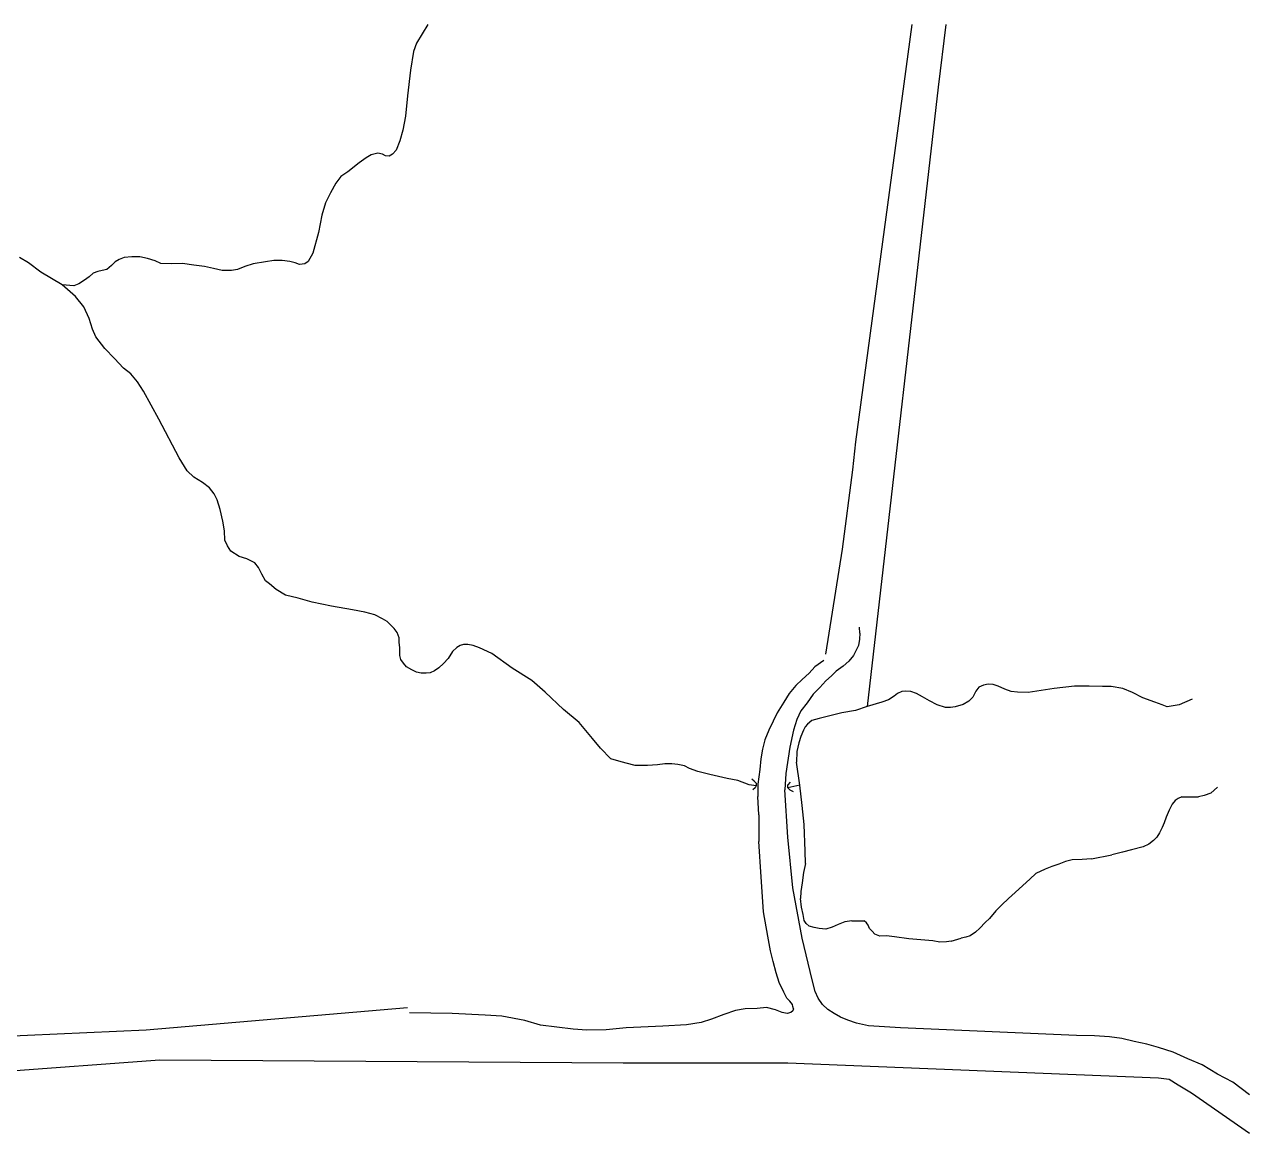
# Model space of a CAD drawing. Header units: millimetres. Extents: x 583 to 26013, y 350 to 21391.
# Drawn here: x 13850.2 to 14091.1, y 15665.8 to 15883.9 of the extents above; entities that cross this region are included whole.
import ezdxf

# ---------------------------------------------------------------- set-up
doc = ezdxf.new("R2010")
doc.units = ezdxf.units.MM
for name, color, linetype in [('105-QUADRAS_ESTRADAS', 80, 'Continuous'), ('110-CERCA_DE_ARAME', 10, 'Continuous'), ('145-', 130, 'Continuous')]:
    doc.layers.add(name, color=color, linetype=linetype)

msp = doc.modelspace()

# ---------------------------------------------------------------- linework, layer by layer
at = {"layer": '105-QUADRAS_ESTRADAS', "color": 0, "linetype": 'Continuous'}
for p, q in [((14014.51551, 15764.20241), (14014.41551, 15765.40241)), ((14014.41551, 15763.00241), (14014.21551, 15761.80241)), ((14014.51551, 15764.20241), (14014.41551, 15763.00241)), ((14013.21551, 15759.80241), (14012.31551, 15758.70241)), ((14013.71551, 15760.70241), (14013.21551, 15759.80241)), ((14014.21551, 15761.80241), (14013.71551, 15760.70241)), ((14005.61551, 15757.60241), (14004.51551, 15756.30241)), ((14007.41551, 15758.80241), (14005.61551, 15757.60241)), ((14011.21551, 15757.70241), (14009.81551, 15756.70241)), ((14012.31551, 15758.70241), (14011.21551, 15757.70241)), ((14003.11551, 15755.10241), (14001.91551, 15753.90241)), ((14004.51551, 15756.30241), (14003.11551, 15755.10241)), ((14008.91551, 15755.80241), (14007.81551, 15754.80241)), ((14009.81551, 15756.70241), (14008.91551, 15755.80241)), ((14001.91551, 15753.90241), (14000.61551, 15752.30241)), ((14006.61551, 15753.50241), (14005.31551, 15752.20241)), ((14007.81551, 15754.80241), (14006.61551, 15753.50241)), ((13999.51551, 15750.60241), (13998.21551, 15748.50241)), ((14000.61551, 15752.30241), (13999.51551, 15750.60241)), ((14004.11551, 15750.50241), (14002.91551, 15748.90241)), ((14005.31551, 15752.20241), (14004.11551, 15750.50241)), ((13998.21551, 15748.50241), (13997.41551, 15746.90241)), ((14002.91551, 15748.90241), (14002.11551, 15747.20241)), ((13997.41551, 15746.90241), (13996.61551, 15745.10241)), ((14002.11551, 15747.20241), (14001.41551, 15745.10241)), ((13995.81551, 15743.20241), (13995.31551, 15741.40241)), ((13996.61551, 15745.10241), (13995.81551, 15743.20241)), ((14001.41551, 15745.10241), (14000.71551, 15741.80241)), ((13995.31551, 15741.40241), (13995.01551, 15739.50241)), ((14000.71551, 15741.80241), (13999.91551, 15736.60241)), ((13995.01551, 15739.50241), (13994.81551, 15737.40241)), ((13994.81551, 15737.40241), (13994.41551, 15734.50241)), ((13999.91551, 15736.60241), (13999.71551, 15733.40241)), ((13994.41551, 15734.50241), (13994.41551, 15732.10241)), ((14000.31551, 15724.10241), (13999.71551, 15733.40241)), ((13994.61551, 15728.50241), (13994.41551, 15732.10241)), ((13994.61551, 15728.50241), (13994.61551, 15723.20241)), ((14001.31551, 15714.10241), (14000.31551, 15724.10241)), ((13995.11551, 15716.30241), (13994.61551, 15723.20241)), ((13995.51551, 15709.40241), (13995.11551, 15716.30241)), ((14003.11551, 15704.20241), (14001.31551, 15714.10241)), ((13996.41551, 15704.60241), (13995.51551, 15709.40241)), ((13996.91551, 15701.70241), (13996.41551, 15704.60241)), ((14005.11551, 15696.00241), (14003.11551, 15704.20241)), ((13997.41551, 15699.60241), (13996.91551, 15701.70241)), ((13998.01551, 15697.40241), (13997.41551, 15699.60241)), ((13998.61551, 15695.50241), (13998.01551, 15697.40241)), ((13999.51551, 15693.60241), (13998.61551, 15695.50241)), ((14005.71551, 15693.70241), (14005.11551, 15696.00241)), ((14000.11551, 15692.40241), (13999.51551, 15693.60241)), ((14000.71551, 15691.80241), (14000.11551, 15692.40241)), ((14006.31551, 15692.40241), (14005.71551, 15693.70241)), ((14007.11551, 15691.20241), (14006.31551, 15692.40241)), ((13990.01551, 15690.00241), (13987.71551, 15689.20241)), ((13991.91551, 15690.30241), (13990.01551, 15690.00241)), ((13994.31551, 15690.40241), (13991.91551, 15690.30241)), ((13996.11551, 15690.60241), (13994.31551, 15690.40241)), ((13997.91551, 15690.10241), (13996.11551, 15690.60241)), ((13999.21551, 15689.60241), (13997.91551, 15690.10241)), ((14001.21551, 15691.20241), (14000.71551, 15691.80241)), ((14001.31551, 15689.90241), (14000.91551, 15689.60241)), ((14001.31551, 15690.80241), (14001.21551, 15691.20241)), ((14001.41551, 15690.30241), (14001.31551, 15690.80241)), ((14001.41551, 15690.30241), (14001.31551, 15689.90241)), ((14008.21551, 15690.20241), (14007.11551, 15691.20241)), ((14009.41551, 15689.40241), (14008.21551, 15690.20241)), ((13934.31551, 15689.40241), (13925.91551, 15689.50241)), ((13940.81551, 15689.10241), (13934.31551, 15689.40241)), ((13944.11551, 15688.90241), (13940.81551, 15689.10241)), ((13948.61551, 15688.00241), (13944.11551, 15688.90241)), ((13951.71551, 15687.10241), (13948.61551, 15688.00241)), ((13983.31551, 15687.60241), (13980.41551, 15687.20241)), ((13985.31551, 15688.30241), (13983.31551, 15687.60241)), ((13987.71551, 15689.20241), (13985.31551, 15688.30241)), ((14000.21551, 15689.40241), (13999.21551, 15689.60241)), ((14000.91551, 15689.60241), (14000.21551, 15689.40241)), ((14010.71551, 15688.70241), (14009.41551, 15689.40241)), ((14012.11551, 15688.10241), (14010.71551, 15688.70241)), ((14013.81551, 15687.50241), (14012.11551, 15688.10241)), ((14016.21551, 15687.00241), (14013.81551, 15687.50241)), ((13954.91551, 15686.70241), (13951.71551, 15687.10241)), ((13958.11551, 15686.30241), (13954.91551, 15686.70241)), ((13960.81551, 15686.10241), (13958.11551, 15686.30241)), ((13964.61551, 15686.20241), (13960.81551, 15686.10241)), ((13968.51551, 15686.60241), (13964.61551, 15686.20241)), ((13975.71551, 15686.90241), (13968.51551, 15686.60241)), ((13980.41551, 15687.20241), (13975.71551, 15686.90241)), ((14022.51551, 15686.60241), (14016.21551, 15687.00241)), ((14057.11551, 15685.10241), (14022.51551, 15686.60241)), ((14060.61551, 15685.00241), (14057.11551, 15685.10241)), ((14063.61551, 15684.80241), (14060.61551, 15685.00241)), ((14066.01551, 15684.50241), (14063.61551, 15684.80241)), ((14068.41551, 15683.90241), (14066.01551, 15684.50241)), ((14070.91551, 15683.40241), (14068.41551, 15683.90241)), ((14073.21551, 15682.70241), (14070.91551, 15683.40241)), ((14076.11551, 15681.80241), (14073.21551, 15682.70241)), ((13967.91551, 15679.60241), (13876.81551, 15680.20241)), ((14079.01551, 15680.50241), (14076.11551, 15681.80241)), ((14081.81551, 15679.30241), (14079.01551, 15680.50241)), ((14000.31551, 15679.60241), (13967.91551, 15679.60241)), ((14084.81551, 15677.50241), (14081.81551, 15679.30241)), ((14075.31551, 15676.40241), (14073.21551, 15676.70241)), ((14077.11551, 15675.30241), (14075.31551, 15676.40241)), ((14087.81551, 15675.90241), (14084.81551, 15677.50241)), ((14091.11551, 15673.40241), (14087.81551, 15675.90241)), ((14079.71551, 15673.70241), (14077.11551, 15675.30241)), ((14091.11551, 15665.80241), (14079.71551, 15673.70241))]:
    msp.add_line(p, q, dxfattribs=at)
at = {"layer": '110-CERCA_DE_ARAME', "color": 0, "linetype": 'Continuous'}
for p, q in [((14024.71551, 15883.90241), (14023.11551, 15872.20241)), ((14031.41551, 15883.90241), (14029.91551, 15871.60241)), ((14023.11551, 15872.20241), (14013.61551, 15801.80241)), ((14029.91551, 15871.60241), (14015.91551, 15749.80241)), ((14013.61551, 15801.80241), (14013.01551, 15796.30241)), ((14013.01551, 15796.30241), (14011.01551, 15780.70241)), ((14011.01551, 15780.70241), (14007.71551, 15760.10241)), ((13925.51551, 15690.50241), (13874.11551, 15686.10241)), ((13874.11551, 15686.10241), (13781.01551, 15681.90241)), ((13876.81551, 15680.20241), (13770.81551, 15672.50241)), ((14073.21551, 15676.70241), (14000.31551, 15679.60241))]:
    msp.add_line(p, q, dxfattribs=at)
at = {"layer": '145-', "color": 0, "linetype": 'Continuous'}
for p, q in [((13929.51551, 15883.90241), (13927.31551, 15880.20241)), ((13927.31551, 15880.20241), (13926.71551, 15878.60241)), ((13926.71551, 15878.60241), (13926.11551, 15874.90241)), ((13926.11551, 15874.90241), (13925.51551, 15869.90241)), ((13925.51551, 15869.90241), (13925.11551, 15865.90241)), ((13925.11551, 15865.90241), (13924.61551, 15863.10241)), ((13924.01551, 15861.00241), (13923.31551, 15859.20241)), ((13924.61551, 15863.10241), (13924.01551, 15861.00241)), ((13919.71551, 15858.60241), (13918.41551, 15858.30241)), ((13920.61551, 15858.40241), (13919.71551, 15858.60241)), ((13923.31551, 15859.20241), (13922.61551, 15858.40241)), ((13916.01551, 15856.70241), (13913.81551, 15854.90241)), ((13917.41551, 15857.70241), (13916.01551, 15856.70241)), ((13918.41551, 15858.30241), (13917.41551, 15857.70241)), ((13921.21551, 15858.10241), (13920.61551, 15858.40241)), ((13921.91551, 15858.00241), (13921.21551, 15858.10241)), ((13922.61551, 15858.40241), (13921.91551, 15858.00241)), ((13912.41551, 15854.00241), (13911.41551, 15852.70241)), ((13913.81551, 15854.90241), (13912.41551, 15854.00241)), ((13911.41551, 15852.70241), (13910.41551, 15850.80241)), ((13910.41551, 15850.80241), (13909.41551, 15848.80241)), ((13908.71551, 15846.40241), (13908.01551, 15843.00241)), ((13909.41551, 15848.80241), (13908.71551, 15846.40241)), ((13908.01551, 15843.00241), (13906.91551, 15838.90241)), ((13851.01551, 15837.00241), (13849.21551, 15838.10241)), ((13853.41551, 15835.20241), (13851.01551, 15837.00241)), ((13868.01551, 15837.20241), (13867.31551, 15836.50241)), ((13868.81551, 15837.70241), (13868.01551, 15837.20241)), ((13869.81551, 15838.10241), (13868.81551, 15837.70241)), ((13871.31551, 15838.20241), (13869.81551, 15838.10241)), ((13872.91551, 15838.20241), (13871.31551, 15838.20241)), ((13874.41551, 15837.90241), (13872.91551, 15838.20241)), ((13875.91551, 15837.40241), (13874.41551, 15837.90241)), ((13877.01551, 15836.90241), (13875.91551, 15837.40241)), ((13879.11551, 15836.80241), (13877.01551, 15836.90241)), ((13881.31551, 15836.90241), (13879.11551, 15836.80241)), ((13883.51551, 15836.60241), (13881.31551, 15836.90241)), ((13895.21551, 15836.80241), (13893.51551, 15836.30241)), ((13897.61551, 15837.20241), (13895.21551, 15836.80241)), ((13899.21551, 15837.50241), (13897.61551, 15837.20241)), ((13900.91551, 15837.50241), (13899.21551, 15837.50241)), ((13902.41551, 15837.30241), (13900.91551, 15837.50241)), ((13903.41551, 15837.00241), (13902.41551, 15837.30241)), ((13904.31551, 15836.70241), (13903.41551, 15837.00241)), ((13905.31551, 15836.80241), (13904.31551, 15836.70241)), ((13906.01551, 15837.30241), (13905.31551, 15836.80241)), ((13906.91551, 15838.90241), (13906.01551, 15837.30241)), ((13857.61551, 15832.70241), (13853.41551, 15835.20241)), ((13863.71551, 15835.00241), (13862.91551, 15834.30241)), ((13864.61551, 15835.30241), (13863.71551, 15835.00241)), ((13865.51551, 15835.50241), (13864.61551, 15835.30241)), ((13866.41551, 15835.70241), (13865.51551, 15835.50241)), ((13867.31551, 15836.50241), (13866.41551, 15835.70241)), ((13885.61551, 15836.30241), (13883.51551, 15836.60241)), ((13887.41551, 15835.90241), (13885.61551, 15836.30241)), ((13889.11551, 15835.50241), (13887.41551, 15835.90241)), ((13890.91551, 15835.50241), (13889.11551, 15835.50241)), ((13892.11551, 15835.70241), (13890.91551, 15835.50241)), ((13893.51551, 15836.30241), (13892.11551, 15835.70241)), ((13860.21551, 15830.40241), (13857.61551, 15832.70241)), ((13859.91551, 15832.50241), (13857.61551, 15832.70241)), ((13860.91551, 15832.90241), (13859.91551, 15832.50241)), ((13862.01551, 15833.60241), (13860.91551, 15832.90241)), ((13862.91551, 15834.30241), (13862.01551, 15833.60241)), ((13861.91551, 15828.40241), (13860.21551, 15830.40241)), ((13862.91551, 15826.10241), (13861.91551, 15828.40241)), ((13863.61551, 15824.00241), (13862.91551, 15826.10241)), ((13864.21551, 15822.50241), (13863.61551, 15824.00241)), ((13866.01551, 15820.20241), (13864.21551, 15822.50241)), ((13867.91551, 15818.20241), (13866.01551, 15820.20241)), ((13869.71551, 15816.30241), (13867.91551, 15818.20241)), ((13871.11551, 15815.20241), (13869.71551, 15816.30241)), ((13872.41551, 15813.60241), (13871.11551, 15815.20241)), ((13873.61551, 15811.80241), (13872.41551, 15813.60241)), ((13876.61551, 15806.30241), (13873.61551, 15811.80241)), ((13880.61551, 15798.70241), (13876.61551, 15806.30241)), ((13882.21551, 15796.10241), (13880.61551, 15798.70241)), ((13883.51551, 15794.90241), (13882.21551, 15796.10241)), ((13885.21551, 15793.80241), (13883.51551, 15794.90241)), ((13886.61551, 15792.80241), (13885.21551, 15793.80241)), ((13887.51551, 15791.60241), (13886.61551, 15792.80241)), ((13888.11551, 15790.40241), (13887.51551, 15791.60241)), ((13888.71551, 15788.50241), (13888.11551, 15790.40241)), ((13889.21551, 15786.20241), (13888.71551, 15788.50241)), ((13889.51551, 15784.30241), (13889.21551, 15786.20241)), ((13889.61551, 15782.50241), (13889.51551, 15784.30241)), ((13890.11551, 15781.40241), (13889.61551, 15782.50241)), ((13890.81551, 15780.30241), (13890.11551, 15781.40241)), ((13892.41551, 15779.30241), (13890.81551, 15780.30241)), ((13893.91551, 15778.80241), (13892.41551, 15779.30241)), ((13895.51551, 15778.00241), (13893.91551, 15778.80241)), ((13896.21551, 15777.10241), (13895.51551, 15778.00241)), ((13896.91551, 15775.80241), (13896.21551, 15777.10241)), ((13897.61551, 15774.50241), (13896.91551, 15775.80241)), ((13898.41551, 15773.90241), (13897.61551, 15774.50241)), ((13899.71551, 15772.80241), (13898.41551, 15773.90241)), ((13901.51551, 15771.70241), (13899.71551, 15772.80241)), ((13904.01551, 15771.10241), (13901.51551, 15771.70241)), ((13906.81551, 15770.30241), (13904.01551, 15771.10241)), ((13910.61551, 15769.50241), (13906.81551, 15770.30241)), ((13914.71551, 15768.80241), (13910.61551, 15769.50241)), ((13917.11551, 15768.30241), (13914.71551, 15768.80241)), ((13919.11551, 15767.80241), (13917.11551, 15768.30241)), ((13920.61551, 15767.00241), (13919.11551, 15767.80241)), ((13921.51551, 15766.50241), (13920.61551, 15767.00241)), ((13922.11551, 15765.90241), (13921.51551, 15766.50241)), ((13922.91551, 15765.10241), (13922.11551, 15765.90241)), ((13923.51551, 15764.30241), (13922.91551, 15765.10241)), ((13923.91551, 15763.30241), (13923.51551, 15764.30241)), ((13923.91551, 15762.40241), (13923.91551, 15763.30241)), ((13924.01551, 15761.30241), (13923.91551, 15762.40241)), ((13924.01551, 15759.80241), (13924.01551, 15761.30241)), ((13924.21551, 15759.00241), (13924.01551, 15759.80241)), ((13934.41551, 15760.60241), (13933.51551, 15759.20241)), ((13935.21551, 15761.40241), (13934.41551, 15760.60241)), ((13935.91551, 15761.80241), (13935.21551, 15761.40241)), ((13936.51551, 15762.00241), (13935.91551, 15761.80241)), ((13937.41551, 15762.00241), (13936.51551, 15762.00241)), ((13938.41551, 15761.80241), (13937.41551, 15762.00241)), ((13939.71551, 15761.30241), (13938.41551, 15761.80241)), ((13942.11551, 15760.20241), (13939.71551, 15761.30241)), ((13946.11551, 15757.30241), (13942.11551, 15760.20241)), ((13924.71551, 15758.30241), (13924.21551, 15759.00241)), ((13925.31551, 15757.60241), (13924.71551, 15758.30241)), ((13926.41551, 15757.00241), (13925.31551, 15757.60241)), ((13931.71551, 15757.40241), (13930.81551, 15756.80241)), ((13932.61551, 15758.20241), (13931.71551, 15757.40241)), ((13933.51551, 15759.20241), (13932.61551, 15758.20241)), ((13950.01551, 15754.90241), (13946.11551, 15757.30241)), ((13927.31551, 15756.50241), (13926.41551, 15757.00241)), ((13928.21551, 15756.30241), (13927.31551, 15756.50241)), ((13929.21551, 15756.30241), (13928.21551, 15756.30241)), ((13930.01551, 15756.40241), (13929.21551, 15756.30241)), ((13930.81551, 15756.80241), (13930.01551, 15756.40241)), ((13952.61551, 15752.60241), (13950.01551, 15754.90241)), ((13956.21551, 15749.20241), (13952.61551, 15752.60241)), ((14022.71551, 15752.70241), (14021.91551, 15752.30241)), ((14023.41551, 15752.80241), (14022.71551, 15752.70241)), ((14024.51551, 15752.70241), (14023.41551, 15752.80241)), ((14025.61551, 15752.30241), (14024.51551, 15752.70241)), ((14037.31551, 15752.80241), (14036.71551, 15751.60241)), ((14037.91551, 15753.60241), (14037.31551, 15752.80241)), ((14038.81551, 15754.00241), (14037.91551, 15753.60241)), ((14039.71551, 15754.20241), (14038.81551, 15754.00241)), ((14040.71551, 15754.10241), (14039.71551, 15754.20241)), ((14041.71551, 15753.80241), (14040.71551, 15754.10241)), ((14043.01551, 15753.20241), (14041.71551, 15753.80241)), ((14044.21551, 15752.70241), (14043.01551, 15753.20241)), ((14045.51551, 15752.60241), (14044.21551, 15752.70241)), ((14047.61551, 15752.50241), (14045.51551, 15752.60241)), ((14052.71551, 15753.30241), (14047.61551, 15752.50241)), ((14056.71551, 15753.80241), (14052.71551, 15753.30241)), ((14059.61551, 15753.80241), (14056.71551, 15753.80241)), ((14062.21551, 15753.70241), (14059.61551, 15753.80241)), ((14063.91551, 15753.70241), (14062.21551, 15753.70241)), ((14066.21551, 15753.30241), (14063.91551, 15753.70241)), ((14068.11551, 15752.50241), (14066.21551, 15753.30241)), ((14070.11551, 15751.50241), (14068.11551, 15752.50241)), ((14018.81551, 15750.60241), (14015.91551, 15749.80241)), ((14020.11551, 15751.10241), (14018.81551, 15750.60241)), ((14021.21551, 15751.80241), (14020.11551, 15751.10241)), ((14021.91551, 15752.30241), (14021.21551, 15751.80241)), ((14026.81551, 15751.70241), (14025.61551, 15752.30241)), ((14028.21551, 15750.90241), (14026.81551, 15751.70241)), ((14029.71551, 15750.10241), (14028.21551, 15750.90241)), ((14031.31551, 15749.60241), (14029.71551, 15750.10241)), ((14034.81551, 15750.20241), (14033.21551, 15749.70241)), ((14035.91551, 15750.80241), (14034.81551, 15750.20241)), ((14036.71551, 15751.60241), (14035.91551, 15750.80241)), ((14072.51551, 15750.60241), (14070.11551, 15751.50241)), ((14073.91551, 15750.10241), (14072.51551, 15750.60241)), ((14074.91551, 15749.70241), (14073.91551, 15750.10241)), ((14077.31551, 15750.10241), (14074.91551, 15749.70241)), ((14079.81551, 15751.20241), (14077.31551, 15750.10241)), ((13959.31551, 15746.60241), (13956.21551, 15749.20241)), ((14008.31551, 15747.90241), (14006.51551, 15747.40241)), ((14010.91551, 15748.50241), (14008.31551, 15747.90241)), ((14013.61551, 15749.00241), (14010.91551, 15748.50241)), ((14015.91551, 15749.80241), (14013.61551, 15749.00241)), ((14032.31551, 15749.60241), (14031.31551, 15749.60241)), ((14033.21551, 15749.70241), (14032.31551, 15749.60241)), ((13961.91551, 15743.50241), (13959.31551, 15746.60241)), ((14003.71551, 15745.80241), (14003.41551, 15745.10241)), ((14004.21551, 15746.30241), (14003.71551, 15745.80241)), ((14005.01551, 15747.00241), (14004.21551, 15746.30241)), ((14006.51551, 15747.40241), (14005.01551, 15747.00241)), ((13963.51551, 15741.60241), (13961.91551, 15743.50241)), ((14002.91551, 15743.90241), (14002.51551, 15742.60241)), ((14003.41551, 15745.10241), (14002.91551, 15743.90241)), ((13965.51551, 15739.50241), (13963.51551, 15741.60241)), ((14002.11551, 15740.90241), (14002.01551, 15738.80241)), ((14002.51551, 15742.60241), (14002.11551, 15740.90241)), ((13967.11551, 15739.00241), (13965.51551, 15739.50241)), ((13968.51551, 15738.60241), (13967.11551, 15739.00241)), ((13970.31551, 15738.20241), (13968.51551, 15738.60241)), ((13972.71551, 15738.20241), (13970.31551, 15738.20241)), ((13974.71551, 15738.30241), (13972.71551, 15738.20241)), ((13976.11551, 15738.50241), (13974.71551, 15738.30241)), ((13977.51551, 15738.50241), (13976.11551, 15738.50241)), ((13978.71551, 15738.40241), (13977.51551, 15738.50241)), ((13980.01551, 15738.10241), (13978.71551, 15738.40241)), ((13981.01551, 15737.60241), (13980.01551, 15738.10241)), ((14002.71551, 15734.30241), (14002.01551, 15738.80241)), ((13982.61551, 15737.00241), (13981.01551, 15737.60241)), ((13985.01551, 15736.40241), (13982.61551, 15737.00241)), ((13988.41551, 15735.60241), (13985.01551, 15736.40241)), ((13990.51551, 15735.20241), (13988.41551, 15735.60241)), ((13992.71551, 15734.40241), (13990.51551, 15735.20241)), ((13994.11551, 15734.20241), (13992.71551, 15734.40241)), ((13993.71551, 15735.10241), (13993.21551, 15735.50241)), ((13993.91551, 15733.80241), (13993.41551, 15733.40241)), ((13994.11551, 15734.70241), (13993.71551, 15735.10241)), ((13994.11551, 15734.20241), (13993.91551, 15733.80241)), ((13994.11551, 15734.70241), (13994.11551, 15734.20241)), ((14000.81551, 15734.90241), (14000.31551, 15734.40241)), ((14000.31551, 15733.80241), (14000.31551, 15734.40241)), ((14002.71551, 15734.30241), (14000.31551, 15733.80241)), ((14000.81551, 15733.30241), (14000.31551, 15733.80241)), ((14001.41551, 15733.00241), (14000.81551, 15733.30241)), ((14003.11551, 15730.30241), (14002.71551, 15734.30241)), ((14084.81551, 15733.90241), (14083.51551, 15732.70241)), ((14076.51551, 15731.30241), (14075.91551, 15730.60241)), ((14077.11551, 15731.70241), (14076.51551, 15731.30241)), ((14077.81551, 15732.00241), (14077.11551, 15731.70241)), ((14077.81551, 15732.00241), (14081.11551, 15732.00241)), ((14082.21551, 15732.30241), (14081.11551, 15732.00241)), ((14083.51551, 15732.70241), (14082.21551, 15732.30241)), ((14003.51551, 15726.60241), (14003.11551, 15730.30241)), ((14075.31551, 15729.40241), (14074.71551, 15728.00241)), ((14075.91551, 15730.60241), (14075.31551, 15729.40241)), ((14003.71551, 15721.30241), (14003.51551, 15726.60241)), ((14073.91551, 15726.00241), (14073.41551, 15724.90241)), ((14074.31551, 15726.90241), (14073.91551, 15726.00241)), ((14074.71551, 15728.00241), (14074.31551, 15726.90241)), ((14072.91551, 15724.10241), (14072.21551, 15723.40241)), ((14073.41551, 15724.90241), (14072.91551, 15724.10241)), ((14003.81551, 15718.90241), (14003.71551, 15721.30241)), ((14067.91551, 15721.60241), (14066.11551, 15721.10241)), ((14070.21551, 15722.20241), (14067.91551, 15721.60241)), ((14071.31551, 15722.70241), (14070.21551, 15722.20241)), ((14072.21551, 15723.40241), (14071.31551, 15722.70241)), ((14003.81551, 15718.90241), (14003.41551, 15717.10241)), ((14053.61551, 15718.80241), (14052.21551, 15718.30241)), ((14054.91551, 15719.30241), (14053.61551, 15718.80241)), ((14056.21551, 15719.60241), (14054.91551, 15719.30241)), ((14058.21551, 15719.70241), (14056.21551, 15719.60241)), ((14060.01551, 15719.80241), (14058.21551, 15719.70241)), ((14060.01551, 15719.80241), (14064.01551, 15720.60241)), ((14066.11551, 15721.10241), (14064.01551, 15720.60241)), ((14003.41551, 15717.10241), (14003.11551, 15715.10241)), ((14049.11551, 15716.90241), (14047.91551, 15715.80241)), ((14050.91551, 15717.80241), (14049.11551, 15716.90241)), ((14052.21551, 15718.30241), (14050.91551, 15717.80241)), ((14003.11551, 15715.10241), (14002.91551, 15713.40241)), ((14046.51551, 15714.60241), (14045.01551, 15713.20241)), ((14047.91551, 15715.80241), (14046.51551, 15714.60241)), ((14002.91551, 15713.40241), (14002.81551, 15712.00241)), ((14003.01551, 15710.30241), (14002.81551, 15712.00241)), ((14043.71551, 15712.00241), (14042.41551, 15710.80241)), ((14045.01551, 15713.20241), (14043.71551, 15712.00241)), ((14003.31551, 15708.90241), (14003.01551, 15710.30241)), ((14041.21551, 15709.60241), (14040.01551, 15708.10241)), ((14042.41551, 15710.80241), (14041.21551, 15709.60241)), ((14003.51551, 15707.70241), (14003.31551, 15708.90241)), ((14003.91551, 15707.10241), (14003.51551, 15707.70241)), ((14004.51551, 15706.60241), (14003.91551, 15707.10241)), ((14010.21551, 15706.90241), (14009.01551, 15706.40241)), ((14011.51551, 15707.40241), (14010.21551, 15706.90241)), ((14012.91551, 15707.60241), (14011.51551, 15707.40241)), ((14012.91551, 15707.60241), (14015.31551, 15707.60241)), ((14015.81551, 15707.20241), (14015.31551, 15707.60241)), ((14016.11551, 15706.80241), (14015.81551, 15707.20241)), ((14016.41551, 15706.10241), (14016.11551, 15706.80241)), ((14039.11551, 15707.30241), (14038.11551, 15706.20241)), ((14040.01551, 15708.10241), (14039.11551, 15707.30241)), ((14005.51551, 15706.30241), (14004.51551, 15706.60241)), ((14006.51551, 15706.10241), (14005.51551, 15706.30241)), ((14007.81551, 15706.00241), (14006.51551, 15706.10241)), ((14009.01551, 15706.40241), (14007.81551, 15706.00241)), ((14016.91551, 15705.60241), (14016.41551, 15706.10241)), ((14017.41551, 15705.00241), (14016.91551, 15705.60241)), ((14018.41551, 15704.60241), (14017.41551, 15705.00241)), ((14019.71551, 15704.70241), (14018.41551, 15704.60241)), ((14021.31551, 15704.50241), (14019.71551, 15704.70241)), ((14024.11551, 15704.10241), (14021.31551, 15704.50241)), ((14035.31551, 15704.40241), (14034.41551, 15704.20241)), ((14036.21551, 15704.70241), (14035.31551, 15704.40241)), ((14037.21551, 15705.40241), (14036.21551, 15704.70241)), ((14038.11551, 15706.20241), (14037.21551, 15705.40241)), ((14028.81551, 15703.70241), (14024.11551, 15704.10241)), ((14030.21551, 15703.40241), (14028.81551, 15703.70241)), ((14031.51551, 15703.50241), (14030.21551, 15703.40241)), ((14032.41551, 15703.60241), (14031.51551, 15703.50241)), ((14032.41551, 15703.60241), (14034.41551, 15704.20241))]:
    msp.add_line(p, q, dxfattribs=at)

doc.saveas('drawing.dxf')
